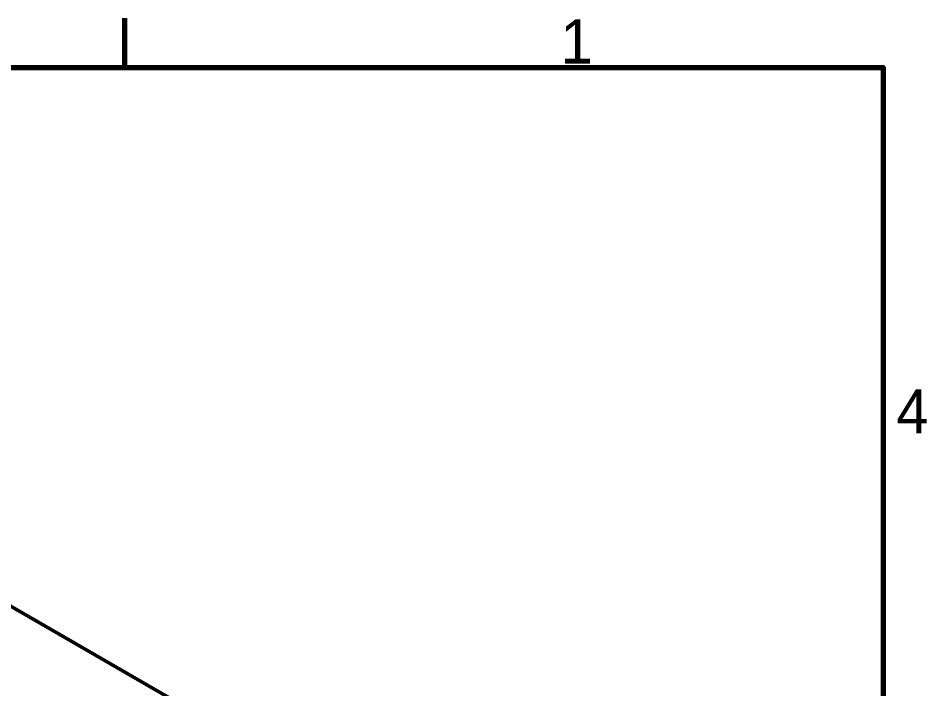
# Model space of a CAD drawing. Header units: millimetres. Extents: x 845 to 2568, y -211 to 570.
# Drawn here: x 1500 to 1637.8, y 456.5 to 558.3 of the extents above; entities that cross this region are included whole.
import ezdxf

# ---------------------------------------------------------------- set-up
doc = ezdxf.new("R2010")
doc.units = ezdxf.units.MM
doc.header["$LTSCALE"] = 2
doc.layers.get('0').update_dxf_attribs({"lineweight": 25})
doc.layers.add('경계(ISO)', color=7, linetype='Continuous', lineweight=70)
doc.layers.add('외형선(ISO)', color=7, linetype='Continuous', lineweight=50)
doc.styles.get("Standard").update_dxf_attribs({"font": ''})
doc.styles.get('Standard').set_extended_font_data('Gulim')

# ---------------------------------------------------------------- blocks, each defined once
blk = doc.blocks.new('경계 Default Border')
at = {"layer": '경계(ISO)'}
blk.add_line((350, 287), (350, 290.9), dxfattribs=at)
at = {"layer": '경계(ISO)', "flags": 128}
blk.add_lwpolyline([(10, 10), (10, 287), (410, 287), (410, 10), (10, 10)], dxfattribs=at)
at = {"layer": '경계(ISO)', "char_height": 3.5, "attachment_point": 7}
for s, insert in [('1', (384.466, 287.314)), ('4', (411.034, 258.043))]:
    blk.add_mtext(s, dxfattribs=dict(at, insert=insert))

msp = doc.modelspace()

# ---------------------------------------------------------------- linework, layer by layer
at = {"layer": '외형선(ISO)'}
msp.add_line((1593.1165, 414.6589), (1437.553, 504.4735), dxfattribs=at)

# ---------------------------------------------------------------- block references
at = {"color": 0, "xscale": 1.9171971, "yscale": 1.9171971, "zscale": 1.9171971}
msp.add_blockref('경계 Default Border', (845.1624, 0.5507), dxfattribs=at)

doc.saveas('drawing.dxf')
